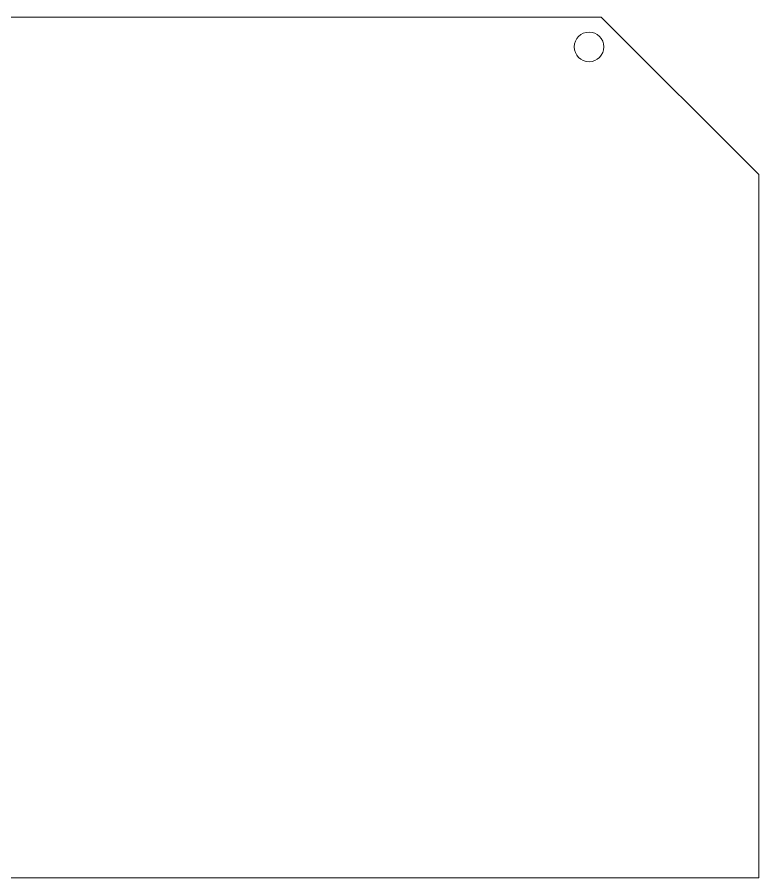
# Model space of a CAD drawing. Header units: millimetres. Extents: x 0 to 99.9, y -50 to 13.
# Drawn here: x 50 to 99.9, y -50 to 8 of the extents above; entities that cross this region are included whole.
import ezdxf

# ---------------------------------------------------------------- set-up
doc = ezdxf.new("R2010")
doc.units = ezdxf.units.MM

msp = doc.modelspace()

# ---------------------------------------------------------------- linework, layer by layer
at = {"color": 7, "linetype": 'Continuous', "lineweight": 15}
for p, q in [((89.293, 8), (45, 8)), ((99.9, -2.607), (89.293, 8)), ((99.9, -50), (99.9, -2.607)), ((2, -50), (99.9, -50))]:
    msp.add_line(p, q, dxfattribs=at)
msp.add_circle((88.465, 6), 1, dxfattribs=at)

doc.saveas('drawing.dxf')
